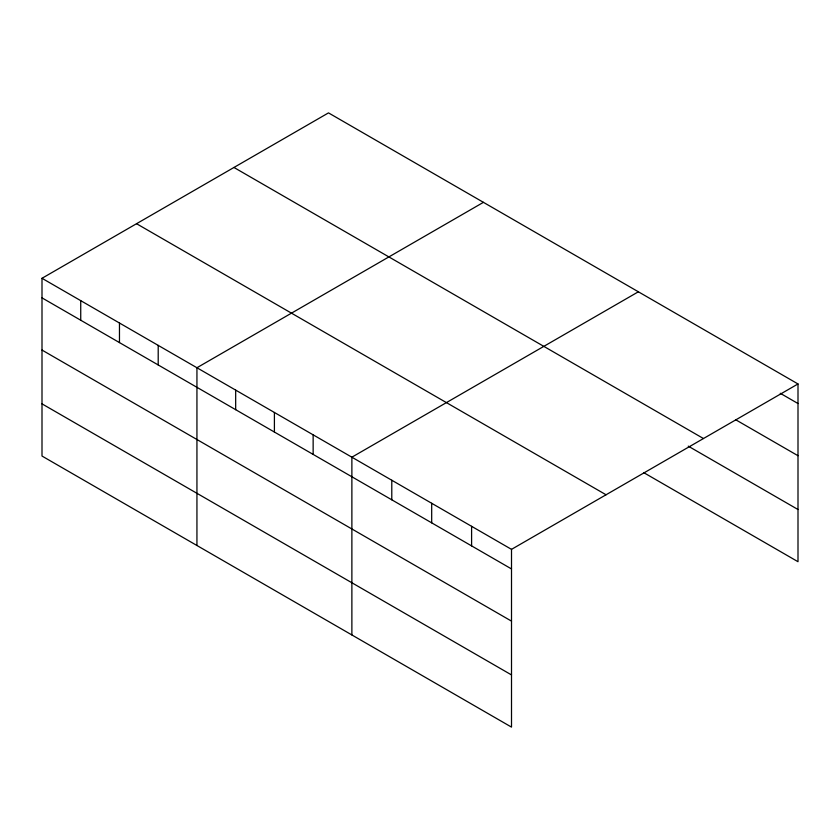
<?xml version="1.0" encoding="UTF-8"?>
<svg xmlns="http://www.w3.org/2000/svg" width="840" height="840" viewBox="0 0 840 840"><rect width="100%" height="100%" fill="white"/><g stroke="black" fill="none" stroke-linecap="round" stroke-linejoin="round"><path stroke-width="1.26" d="M511.507 621.127L511.507 549.36L42 278.292L42 456.046L511.507 727.115L511.507 621.127L42 350.06M643.913 472.742L798 561.708L798 383.954L328.493 112.886L42 278.292M483.431 202.335L196.938 367.742L196.938 545.496M638.369 291.784L351.876 457.191L351.876 634.956M511.507 549.36L798 383.954M780.266 393.288L798 403.526M735.924 419.885L798 455.721M233.951 167.465L703.458 438.532M688.254 446.145L798 509.513M136.542 223.703L606.05 494.771M42 297.864L511.507 568.932M42 403.851L511.507 674.919M471.597 526.312L471.597 545.885M431.687 503.276L431.687 522.847M391.786 480.239L391.786 499.81M313.142 434.837L313.142 454.409M274.407 412.471L274.407 432.044M235.672 390.106L235.672 409.679M158.203 345.377L158.203 364.949M119.469 323.022L119.469 342.594M80.734 300.657L80.734 320.229"/></g></svg>
